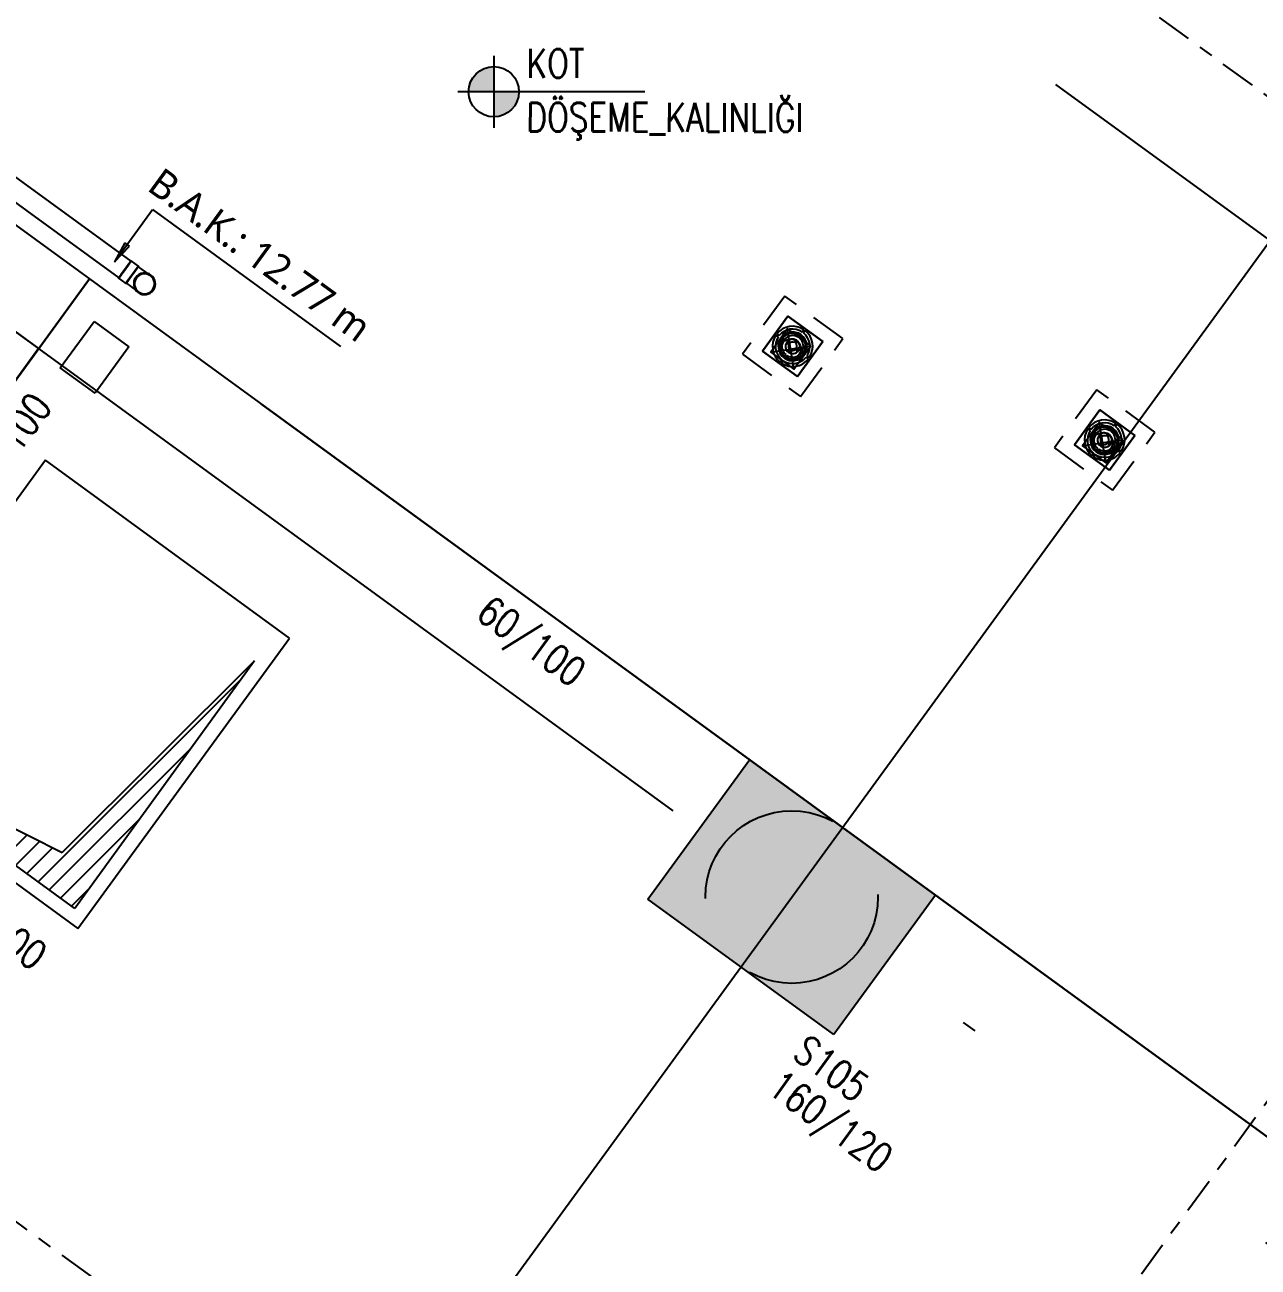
# Model space of a CAD drawing. Header units: millimetres. Extents: x 400382 to 401267, y 4543945 to 4544126.
# Drawn here: x 400736.66 to 400745.24, y 4544038.13 to 4544046.77 of the extents above; entities that cross this region are included whole.
import ezdxf
from ezdxf.enums import TextEntityAlignment as Align

# ---------------------------------------------------------------- set-up
doc = ezdxf.new("R2010")
doc.units = ezdxf.units.MM
for name, pattern in [('ACAD_ISO07W100', [3, 0, -3]), ('AKS', [3, 2.5, -0.25, 0, -0.25]), ('CENTER', [2, 1.25, -0.25, 0.25, -0.25]), ('CIZGI', [0.4, 0.25, -0.15]), ('DASHDOT2', [0.5, 0.25, -0.125, 0, -0.125]), ('HIDDEN', [0.375, 0.25, -0.125])]:
    doc.linetypes.add(name, pattern=pattern)
for name, color, linetype in [('aks prota', 2, 'AKS'), ('boşluk prota', 2, 'Continuous'), ('boşluk taraması prota', 252, 'Continuous'), ('kiriş boyutu prota', 6, 'Continuous'), ('kiriş prota', 6, 'Continuous'), ('kolon prota', 1, 'Continuous'), ('kolon tarama prota', 252, 'Continuous'), ('lkolon prota', 4, 'Continuous'), ('PRT-AL-TUNEL_EKSENI', 14, 'DASHDOT2'), ('PRT-MI-a_fit_drainage', 10, 'Continuous'), ('skesit prota', 7, 'Continuous'), ('st-s_level (kot)', 6, 'Continuous'), ('st-s_levelmark (kot işareti)', 4, 'Continuous'), ('st_s_ölçü', 4, 'Continuous'), ('temel prota', 6, 'Continuous'), ('tkolon prota', 6, 'Continuous')]:
    doc.layers.add(name, color=color, linetype=linetype)
doc.styles.add('OLCU', font='romanstw.shx')
doc.styles.add('Segoe UI Light_1', font='', dxfattribs={"height": 200})
doc.styles.add('TKIRIS', font='romanstw.shx')
doc.styles.add('tkolon', font='romanstw.shx')
doc.styles.get('Segoe UI Light_1').set_extended_font_data('Segoe UI Light')

msp = doc.modelspace()

# ---------------------------------------------------------------- hatches: boundary and pattern name
at = {"layer": 'kolon tarama prota'}
h = msp.add_hatch(color=256, dxfattribs=at)
h.dxf.hatch_style = 1
h.paths.add_polyline_path([(400803.72632, 4544009.33707), (400715.93468, 4544073.28909), (400690.79298, 4544038.77523), (400692.00541, 4544037.89203), (400705.8401, 4544027.81608), (400705.82967, 4544017.50939), (400720.00495, 4544017.49169), (400733.14296, 4544007.9252), (400805.78903, 4544007.83448)])
h.paths.add_polyline_path([(400733.45489, 4544009.92483), (400720.72959, 4544019.1908), (400707.52936, 4544019.20728), (400707.54135, 4544028.80376), (400693.46935, 4544039.05249), (400716.49142, 4544070.65657), (400799.97638, 4544009.84175)], flags=16)
h.paths.add_polyline_path([(400750.0006, 4544017.95423), (400750.00216, 4544019.20424), (400747.90215, 4544019.20686), (400747.90058, 4544017.95685), (400746.43136, 4544017.95869), (400746.4411, 4544025.75874), (400750.64986, 4544025.75349), (400750.6483, 4544024.50348), (400752.74831, 4544024.50085), (400752.74935, 4544025.75086), (400762.30539, 4544025.73893), (400762.30436, 4544024.48873), (400764.03966, 4544024.48656), (400764.03148, 4544017.93671), (400761.73966, 4544017.93957), (400761.74122, 4544019.18958), (400759.64121, 4544019.1922), (400759.63964, 4544017.94219)], flags=0)
h.paths.add_polyline_path([(400750.30098, 4544018.25386), (400750.30254, 4544019.50387), (400747.60252, 4544019.50724), (400747.60096, 4544018.25723), (400746.73174, 4544018.25832), (400746.74073, 4544025.45836), (400750.34948, 4544025.45386), (400750.34792, 4544024.20385), (400753.04794, 4544024.20048), (400753.0495, 4544025.45049), (400762.00554, 4544025.4393), (400762.00398, 4544024.1891), (400763.73928, 4544024.18693), (400763.73185, 4544018.23709), (400762.04004, 4544018.2392), (400762.0416, 4544019.48921), (400759.34158, 4544019.49258), (400759.34002, 4544018.24257)], flags=0)
h.paths.add_polyline_path([(400728.48066, 4544057.22162), (400728.23818, 4544057.39825), (400729.41578, 4544059.01483), (400729.65826, 4544058.83819)], flags=0)
msp.add_hatch(color=256, dxfattribs=at).paths.add_polyline_path([(400737.2803, 4544045.11761), (400737.38459, 4544045.22723), (400737.35266, 4544045.25048)], flags=0)
h = msp.add_hatch(color=256, dxfattribs=at)
h.dxf.hatch_style = 1
h.paths.add_polyline_path([(400741.69814, 4544041.65475), (400742.9914, 4544040.71267), (400742.28484, 4544039.74272), (400740.99158, 4544040.6848)])
at = {"layer": 'st-s_levelmark (kot işareti)'}
h = msp.add_hatch(color=256, dxfattribs=at)
h.paths.add_polyline_path([(400739.91976, 4544046.47534, 0.4142136), (400739.74454, 4544046.30056), (400739.91954, 4544046.30034)])
h.paths.add_polyline_path([(400740.09454, 4544046.30012), (400739.91954, 4544046.30034), (400739.91932, 4544046.12534, 0.4142136)])

# ---------------------------------------------------------------- linework, layer by layer
at = {"color": 2}
for points in [[(400742.1246, 4544044.53302), (400741.96295, 4544044.65078), (400741.84519, 4544044.48912), (400742.00684, 4544044.37136)], [(400744.29426, 4544043.88167), (400744.1326, 4544043.99943), (400744.01484, 4544043.83777), (400744.1765, 4544043.72001)]]:
    msp.add_lwpolyline(points, close=True, dxfattribs=at)
for points in [[(400742.00684, 4544044.37136), (400741.96295, 4544044.65078)], [(400741.84519, 4544044.48912), (400742.1246, 4544044.53302)], [(400744.1765, 4544043.72001), (400744.1326, 4544043.99943)], [(400744.01484, 4544043.83777), (400744.29426, 4544043.88167)]]:
    msp.add_lwpolyline(points, dxfattribs=at)
for centre in [(400741.9849, 4544044.51107), (400744.15455, 4544043.85972)]:
    msp.add_circle(centre, 0.07, dxfattribs=at)
at = {"layer": 'aks prota', "ltscale": 10}
for p, q in [((400789.82487, 4544005.8544), (400706.71276, 4544066.39761)), ((400722.14844, 4544013.45978), (400749.64538, 4544051.20685))]:
    msp.add_line(p, q, dxfattribs=at)
at = {"layer": 'boşluk prota', "ltscale": 0.05}
for p, q in [((400736.9183, 4544041.0098), (400738.25579, 4544042.343)), ((400738.25579, 4544042.343), (400737.00508, 4544040.61949)), ((400737.00508, 4544040.61949), (400735.47019, 4544041.73758)), ((400735.47019, 4544041.73758), (400736.9183, 4544041.0098))]:
    msp.add_line(p, q, dxfattribs=at)
at = {"layer": 'boşluk taraması prota', "linetype": 'Continuous', "ltscale": 2}
for p, q in [((400736.74944, 4544040.80571), (400738.16459, 4544042.21733)), ((400736.82739, 4544040.74892), (400737.81103, 4544041.73011)), ((400736.90534, 4544040.69214), (400737.45748, 4544041.2429)), ((400736.5156, 4544040.97605), (400736.67301, 4544041.13307)), ((400736.59354, 4544040.91927), (400736.7627, 4544041.088)), ((400736.67149, 4544040.86249), (400736.85238, 4544041.04293)), ((400736.98329, 4544040.63536), (400737.10392, 4544040.75569))]:
    msp.add_line(p, q, dxfattribs=at)
at = {"layer": 'kiriş prota'}
for p, q in [((400735.151, 4544046.42402), (400741.69814, 4544041.65475)), ((400734.79772, 4544045.93905), (400736.75378, 4544044.51416)), ((400736.75378, 4544044.51416), (400733.04435, 4544039.42194)), ((400736.80164, 4544043.73701), (400735.32963, 4544041.71626)), ((400738.49905, 4544042.50053), (400736.80164, 4544043.73701)), ((400737.02703, 4544040.47978), (400738.49905, 4544042.50053)), ((400735.32963, 4544041.71626), (400737.02703, 4544040.47978))]:
    msp.add_line(p, q, dxfattribs=at)
at = {"layer": 'kiriş prota', "color": 3, "linetype": 'ACAD_ISO07W100', "ltscale": 5}
for p, q in [((400733.44547, 4544039.12974), (400737.15491, 4544044.22196)), ((400737.15491, 4544044.22196), (400741.5133, 4544041.04707))]:
    msp.add_line(p, q, dxfattribs=at)
at = {"layer": 'kolon prota', "color": 1}
for p, q in [((400740.99158, 4544040.6848), (400741.69814, 4544041.65475)), ((400741.69814, 4544041.65475), (400742.9914, 4544040.71267)), ((400742.28484, 4544039.74272), (400740.99158, 4544040.6848)), ((400742.9914, 4544040.71267), (400742.28484, 4544039.74272))]:
    msp.add_line(p, q, dxfattribs=at)
at = {"layer": 'kolon prota', "color": 5, "linetype": 'HIDDEN', "ltscale": 5}
msp.add_circle((400741.99149, 4544040.69873), 0.6, dxfattribs=at)
at = {"layer": 'kolon tarama prota'}
for p, q in [((400737.39635, 4544045.12215), (400735.56422, 4544046.45683)), ((400735.47943, 4544046.34044), (400737.31157, 4544045.00576)), ((400737.2803, 4544045.11761), (400737.54515, 4544045.48119)), ((400737.54515, 4544045.48119), (400738.85211, 4544044.52914)), ((400737.35266, 4544045.25048), (400737.2803, 4544045.11761)), ((400737.38459, 4544045.22723), (400737.35266, 4544045.25048)), ((400737.2803, 4544045.11761), (400737.38459, 4544045.22723)), ((400737.44892, 4544045.08817), (400737.39841, 4544045.12497)), ((400737.30951, 4544045.00294), (400737.36003, 4544044.96614)), ((400737.53469, 4544045.02569), (400737.53469, 4544045.02569)), ((400737.44579, 4544044.90366), (400737.44579, 4544044.90366)), ((400741.96504, 4544044.73908), (400741.7884, 4544044.49659)), ((400741.7884, 4544044.49659), (400741.96504, 4544044.73908)), ((400742.20753, 4544044.56244), (400741.96504, 4544044.73908)), ((400741.96504, 4544044.73908), (400742.20753, 4544044.56244)), ((400741.96504, 4544044.73908), (400741.96504, 4544044.73908)), ((400742.0763, 4544044.64554), (400742.06452, 4544044.62937)), ((400742.06452, 4544044.62937), (400742.0763, 4544044.64554)), ((400742.0726, 4544044.62348), (400742.08439, 4544044.63966)), ((400742.08439, 4544044.63966), (400742.0726, 4544044.62348)), ((400742.0763, 4544044.64554), (400742.0763, 4544044.64554)), ((400742.08439, 4544044.63966), (400742.08439, 4544044.63966)), ((400741.88193, 4544044.60785), (400741.89811, 4544044.59607)), ((400741.89811, 4544044.59607), (400741.88193, 4544044.60785)), ((400741.88193, 4544044.60785), (400741.88193, 4544044.60785)), ((400741.904, 4544044.60415), (400741.88782, 4544044.61593)), ((400741.88782, 4544044.61593), (400741.904, 4544044.60415)), ((400741.88782, 4544044.61593), (400741.88782, 4544044.61593)), ((400741.89811, 4544044.59607), (400741.89811, 4544044.59607)), ((400741.904, 4544044.60415), (400741.904, 4544044.60415)), ((400741.91834, 4544044.58133), (400741.93453, 4544044.56953)), ((400741.93453, 4544044.56953), (400741.91834, 4544044.58133)), ((400741.91834, 4544044.58133), (400741.91834, 4544044.58133)), ((400741.94042, 4544044.57762), (400741.92423, 4544044.58941)), ((400741.92423, 4544044.58941), (400741.94042, 4544044.57762)), ((400741.92423, 4544044.58941), (400741.92423, 4544044.58941)), ((400741.93453, 4544044.56953), (400741.93453, 4544044.56953)), ((400741.94042, 4544044.57762), (400741.94042, 4544044.57762)), ((400741.95481, 4544044.55476), (400741.97111, 4544044.54289)), ((400741.97111, 4544044.54289), (400741.95481, 4544044.55476)), ((400741.95481, 4544044.55476), (400741.95481, 4544044.55476)), ((400741.977, 4544044.55097), (400741.9607, 4544044.56285)), ((400741.9607, 4544044.56285), (400741.977, 4544044.55097)), ((400741.9607, 4544044.56285), (400741.9607, 4544044.56285)), ((400742.02322, 4544044.57267), (400742.01134, 4544044.55637)), ((400742.01134, 4544044.55637), (400742.02322, 4544044.57267)), ((400742.01134, 4544044.55637), (400742.01134, 4544044.55637)), ((400742.01942, 4544044.55048), (400742.0313, 4544044.56678)), ((400742.0313, 4544044.56678), (400742.01942, 4544044.55048)), ((400742.02322, 4544044.57267), (400742.02322, 4544044.57267)), ((400742.03089, 4544044.31995), (400742.20753, 4544044.56244)), ((400742.20753, 4544044.56244), (400742.03089, 4544044.31995)), ((400742.0313, 4544044.56678), (400742.0313, 4544044.56678)), ((400742.04978, 4544044.60914), (400742.03798, 4544044.59294)), ((400742.03798, 4544044.59294), (400742.04978, 4544044.60914)), ((400742.03798, 4544044.59294), (400742.03798, 4544044.59294)), ((400742.04607, 4544044.58705), (400742.05786, 4544044.60325)), ((400742.05786, 4544044.60325), (400742.04607, 4544044.58705)), ((400742.04607, 4544044.58705), (400742.04607, 4544044.58705)), ((400742.04978, 4544044.60914), (400742.04978, 4544044.60914)), ((400742.05786, 4544044.60325), (400742.05786, 4544044.60325)), ((400742.06452, 4544044.62937), (400742.06452, 4544044.62937)), ((400742.0726, 4544044.62348), (400742.0726, 4544044.62348)), ((400742.20753, 4544044.56244), (400742.20753, 4544044.56244)), ((400741.7884, 4544044.49659), (400742.03089, 4544044.31995)), ((400742.03089, 4544044.31995), (400741.7884, 4544044.49659)), ((400741.7884, 4544044.49659), (400741.7884, 4544044.49659)), ((400741.94986, 4544044.47197), (400741.93806, 4544044.45578)), ((400741.93806, 4544044.45578), (400741.94986, 4544044.47197)), ((400741.94615, 4544044.44989), (400741.95794, 4544044.46608)), ((400741.95794, 4544044.46608), (400741.94615, 4544044.44989)), ((400741.94986, 4544044.47197), (400741.94986, 4544044.47197)), ((400741.95794, 4544044.46608), (400741.95794, 4544044.46608)), ((400741.97651, 4544044.50855), (400741.96463, 4544044.49224)), ((400741.96463, 4544044.49224), (400741.97651, 4544044.50855)), ((400741.96463, 4544044.49224), (400741.96463, 4544044.49224)), ((400741.97111, 4544044.54289), (400741.97111, 4544044.54289)), ((400741.97271, 4544044.48636), (400741.98459, 4544044.50266)), ((400741.98459, 4544044.50266), (400741.97271, 4544044.48636)), ((400741.97271, 4544044.48636), (400741.97271, 4544044.48636)), ((400741.97651, 4544044.50855), (400741.97651, 4544044.50855)), ((400741.977, 4544044.55097), (400741.977, 4544044.55097)), ((400741.98459, 4544044.50266), (400741.98459, 4544044.50266)), ((400742.01893, 4544044.50805), (400742.03523, 4544044.49618)), ((400742.03523, 4544044.49618), (400742.01893, 4544044.50805)), ((400742.01893, 4544044.50805), (400742.01893, 4544044.50805)), ((400742.01942, 4544044.55048), (400742.01942, 4544044.55048)), ((400742.04112, 4544044.50426), (400742.02482, 4544044.51614)), ((400742.02482, 4544044.51614), (400742.04112, 4544044.50426)), ((400742.02482, 4544044.51614), (400742.02482, 4544044.51614)), ((400742.03523, 4544044.49618), (400742.03523, 4544044.49618)), ((400742.04112, 4544044.50426), (400742.04112, 4544044.50426)), ((400742.05551, 4544044.48141), (400742.0717, 4544044.46961)), ((400742.0717, 4544044.46961), (400742.05551, 4544044.48141)), ((400742.05551, 4544044.48141), (400742.05551, 4544044.48141)), ((400742.07759, 4544044.4777), (400742.0614, 4544044.48949)), ((400742.0614, 4544044.48949), (400742.07759, 4544044.4777)), ((400742.0614, 4544044.48949), (400742.0614, 4544044.48949)), ((400742.0717, 4544044.46961), (400742.0717, 4544044.46961)), ((400742.07759, 4544044.4777), (400742.07759, 4544044.4777)), ((400741.92333, 4544044.43555), (400741.91154, 4544044.41937)), ((400741.91154, 4544044.41937), (400741.92333, 4544044.43555)), ((400741.91154, 4544044.41937), (400741.91154, 4544044.41937)), ((400741.91963, 4544044.41348), (400741.93141, 4544044.42966)), ((400741.93141, 4544044.42966), (400741.91963, 4544044.41348)), ((400741.91963, 4544044.41348), (400741.91963, 4544044.41348)), ((400741.92333, 4544044.43555), (400741.92333, 4544044.43555)), ((400741.93141, 4544044.42966), (400741.93141, 4544044.42966)), ((400741.93806, 4544044.45578), (400741.93806, 4544044.45578)), ((400741.94615, 4544044.44989), (400741.94615, 4544044.44989)), ((400742.09193, 4544044.45488), (400742.10811, 4544044.44309)), ((400742.10811, 4544044.44309), (400742.09193, 4544044.45488)), ((400742.09193, 4544044.45488), (400742.09193, 4544044.45488)), ((400742.114, 4544044.45117), (400742.09782, 4544044.46296)), ((400742.09782, 4544044.46296), (400742.114, 4544044.45117)), ((400742.09782, 4544044.46296), (400742.09782, 4544044.46296)), ((400742.10811, 4544044.44309), (400742.10811, 4544044.44309)), ((400742.114, 4544044.45117), (400742.114, 4544044.45117)), ((400742.03089, 4544044.31995), (400742.03089, 4544044.31995)), ((400744.1347, 4544044.0873), (400743.95806, 4544043.84481)), ((400743.95806, 4544043.84481), (400744.1347, 4544044.0873)), ((400744.37719, 4544043.91066), (400744.1347, 4544044.0873)), ((400744.1347, 4544044.0873), (400744.37719, 4544043.91066)), ((400744.1347, 4544044.0873), (400744.1347, 4544044.0873)), ((400744.05159, 4544043.95607), (400744.06777, 4544043.94429)), ((400744.06777, 4544043.94429), (400744.05159, 4544043.95607)), ((400744.05159, 4544043.95607), (400744.05159, 4544043.95607)), ((400744.07366, 4544043.95237), (400744.05748, 4544043.96415)), ((400744.05748, 4544043.96415), (400744.07366, 4544043.95237)), ((400744.05748, 4544043.96415), (400744.05748, 4544043.96415)), ((400744.07366, 4544043.95237), (400744.07366, 4544043.95237)), ((400744.21944, 4544043.95736), (400744.20765, 4544043.94116)), ((400744.20765, 4544043.94116), (400744.21944, 4544043.95736)), ((400744.21573, 4544043.93528), (400744.22753, 4544043.95147)), ((400744.22753, 4544043.95147), (400744.21573, 4544043.93528)), ((400744.21944, 4544043.95736), (400744.21944, 4544043.95736)), ((400744.22753, 4544043.95147), (400744.22753, 4544043.95147)), ((400744.24596, 4544043.99377), (400744.23418, 4544043.97759)), ((400744.23418, 4544043.97759), (400744.24596, 4544043.99377)), ((400744.23418, 4544043.97759), (400744.23418, 4544043.97759)), ((400744.24226, 4544043.9717), (400744.25405, 4544043.98788)), ((400744.25405, 4544043.98788), (400744.24226, 4544043.9717)), ((400744.24226, 4544043.9717), (400744.24226, 4544043.9717)), ((400744.24596, 4544043.99377), (400744.24596, 4544043.99377)), ((400744.25405, 4544043.98788), (400744.25405, 4544043.98788)), ((400744.06777, 4544043.94429), (400744.06777, 4544043.94429)), ((400744.088, 4544043.92955), (400744.1042, 4544043.91775)), ((400744.1042, 4544043.91775), (400744.088, 4544043.92955)), ((400744.088, 4544043.92955), (400744.088, 4544043.92955)), ((400744.11008, 4544043.92584), (400744.09389, 4544043.93763)), ((400744.09389, 4544043.93763), (400744.11008, 4544043.92584)), ((400744.09389, 4544043.93763), (400744.09389, 4544043.93763)), ((400744.1042, 4544043.91775), (400744.1042, 4544043.91775)), ((400744.11008, 4544043.92584), (400744.11008, 4544043.92584)), ((400744.12447, 4544043.90298), (400744.14077, 4544043.89111)), ((400744.14077, 4544043.89111), (400744.12447, 4544043.90298)), ((400744.12447, 4544043.90298), (400744.12447, 4544043.90298)), ((400744.14666, 4544043.89919), (400744.13036, 4544043.91107)), ((400744.13036, 4544043.91107), (400744.14666, 4544043.89919)), ((400744.13036, 4544043.91107), (400744.13036, 4544043.91107)), ((400744.14077, 4544043.89111), (400744.14077, 4544043.89111)), ((400744.14666, 4544043.89919), (400744.14666, 4544043.89919)), ((400744.19288, 4544043.92089), (400744.181, 4544043.90459)), ((400744.181, 4544043.90459), (400744.19288, 4544043.92089)), ((400744.181, 4544043.90459), (400744.181, 4544043.90459)), ((400744.18909, 4544043.8987), (400744.20096, 4544043.915)), ((400744.20096, 4544043.915), (400744.18909, 4544043.8987)), ((400744.18909, 4544043.8987), (400744.18909, 4544043.8987)), ((400744.19288, 4544043.92089), (400744.19288, 4544043.92089)), ((400744.21078, 4544043.85248), (400744.19448, 4544043.86436)), ((400744.19448, 4544043.86436), (400744.21078, 4544043.85248)), ((400744.19448, 4544043.86436), (400744.19448, 4544043.86436)), ((400744.20055, 4544043.66817), (400744.37719, 4544043.91066)), ((400744.37719, 4544043.91066), (400744.20055, 4544043.66817)), ((400744.20096, 4544043.915), (400744.20096, 4544043.915)), ((400744.20765, 4544043.94116), (400744.20765, 4544043.94116)), ((400744.21573, 4544043.93528), (400744.21573, 4544043.93528)), ((400744.37719, 4544043.91066), (400744.37719, 4544043.91066)), ((400743.95806, 4544043.84481), (400744.20055, 4544043.66817)), ((400744.20055, 4544043.66817), (400743.95806, 4544043.84481)), ((400743.95806, 4544043.84481), (400743.95806, 4544043.84481)), ((400744.09299, 4544043.78377), (400744.08121, 4544043.76759)), ((400744.08121, 4544043.76759), (400744.09299, 4544043.78377)), ((400744.08929, 4544043.7617), (400744.10107, 4544043.77788)), ((400744.10107, 4544043.77788), (400744.08929, 4544043.7617)), ((400744.09299, 4544043.78377), (400744.09299, 4544043.78377)), ((400744.10107, 4544043.77788), (400744.10107, 4544043.77788)), ((400744.11952, 4544043.82019), (400744.10773, 4544043.804)), ((400744.10773, 4544043.804), (400744.11952, 4544043.82019)), ((400744.10773, 4544043.804), (400744.10773, 4544043.804)), ((400744.11581, 4544043.79811), (400744.12761, 4544043.8143)), ((400744.12761, 4544043.8143), (400744.11581, 4544043.79811)), ((400744.11581, 4544043.79811), (400744.11581, 4544043.79811)), ((400744.11952, 4544043.82019), (400744.11952, 4544043.82019)), ((400744.12761, 4544043.8143), (400744.12761, 4544043.8143)), ((400744.14617, 4544043.85677), (400744.13429, 4544043.84047)), ((400744.13429, 4544043.84047), (400744.14617, 4544043.85677)), ((400744.13429, 4544043.84047), (400744.13429, 4544043.84047)), ((400744.14238, 4544043.83458), (400744.15425, 4544043.85088)), ((400744.15425, 4544043.85088), (400744.14238, 4544043.83458)), ((400744.14238, 4544043.83458), (400744.14238, 4544043.83458)), ((400744.14617, 4544043.85677), (400744.14617, 4544043.85677)), ((400744.15425, 4544043.85088), (400744.15425, 4544043.85088)), ((400744.18859, 4544043.85627), (400744.20489, 4544043.8444)), ((400744.20489, 4544043.8444), (400744.18859, 4544043.85627)), ((400744.18859, 4544043.85627), (400744.18859, 4544043.85627)), ((400744.20489, 4544043.8444), (400744.20489, 4544043.8444)), ((400744.21078, 4544043.85248), (400744.21078, 4544043.85248)), ((400744.22517, 4544043.82963), (400744.24136, 4544043.81783)), ((400744.24136, 4544043.81783), (400744.22517, 4544043.82963)), ((400744.22517, 4544043.82963), (400744.22517, 4544043.82963)), ((400744.24725, 4544043.82592), (400744.23106, 4544043.83771)), ((400744.23106, 4544043.83771), (400744.24725, 4544043.82592)), ((400744.23106, 4544043.83771), (400744.23106, 4544043.83771)), ((400744.24136, 4544043.81783), (400744.24136, 4544043.81783)), ((400744.24725, 4544043.82592), (400744.24725, 4544043.82592)), ((400744.26159, 4544043.8031), (400744.27777, 4544043.79131)), ((400744.27777, 4544043.79131), (400744.26159, 4544043.8031)), ((400744.26159, 4544043.8031), (400744.26159, 4544043.8031)), ((400744.28366, 4544043.7994), (400744.26748, 4544043.81118)), ((400744.26748, 4544043.81118), (400744.28366, 4544043.7994)), ((400744.26748, 4544043.81118), (400744.26748, 4544043.81118)), ((400744.27777, 4544043.79131), (400744.27777, 4544043.79131)), ((400744.28366, 4544043.7994), (400744.28366, 4544043.7994)), ((400744.08121, 4544043.76759), (400744.08121, 4544043.76759)), ((400744.08929, 4544043.7617), (400744.08929, 4544043.7617)), ((400744.20055, 4544043.66817), (400744.20055, 4544043.66817))]:
    msp.add_line(p, q, dxfattribs=at)
at = {"layer": 'kolon tarama prota', "flags": 128}
for points in [[(400737.44544, 4544045.08338), (400737.47084, 4544045.06487), (400737.49393, 4544045.04805), (400737.51266, 4544045.03441), (400737.52539, 4544045.02514), (400737.53099, 4544045.02106), (400737.5312, 4544045.0209)], [(400737.44928, 4544044.90845), (400737.44546, 4544044.91123), (400737.43433, 4544044.91934), (400737.41688, 4544044.93205), (400737.39465, 4544044.94825), (400737.36959, 4544044.9665), (400737.36351, 4544044.97093)]]:
    msp.add_lwpolyline(points, dxfattribs=at)
at = {"layer": 'kolon tarama prota'}
for centre, radius, start, end in [((400737.49024, 4544044.96468), 0.07549, 143.927308, 323.927308), ((400737.49024, 4544044.96468), 0.07549, 143.927308, 323.927308), ((400737.49024, 4544044.96468), 0.072, 143.928434, 323.928434), ((400737.49024, 4544044.96468), 0.06956, 143.927308, 323.927308), ((400737.49024, 4544044.96468), 0.07549, 323.927308, 143.927308), ((400737.49024, 4544044.96468), 0.07549, 323.927308, 143.927308), ((400737.49024, 4544044.96468), 0.072, 323.928434, 143.928434), ((400737.49024, 4544044.96468), 0.06956, 323.927308, 143.927308), ((400741.99796, 4544044.52951), 0.14, 55.975172, 141.881715), ((400741.99796, 4544044.52951), 0.14, 55.975172, 141.881715), ((400741.99796, 4544044.52951), 0.12, 56.316469, 141.540425), ((400741.99796, 4544044.52951), 0.12, 56.316469, 141.540425), ((400741.99796, 4544044.52951), 0.14, 325.975169, 51.881729), ((400741.99796, 4544044.52951), 0.14, 325.975169, 51.881729), ((400741.99796, 4544044.52951), 0.14, 145.975169, 231.881729), ((400741.99796, 4544044.52951), 0.14, 145.975169, 231.881729), ((400741.99796, 4544044.52951), 0.12, 146.316483, 231.540435), ((400741.99796, 4544044.52951), 0.12, 146.316483, 231.540435), ((400741.99796, 4544044.52951), 0.1, 53.928446, 233.928446), ((400741.99796, 4544044.52951), 0.1, 53.928446, 233.928446), ((400741.99796, 4544044.52951), 0.095, 146.945402, 230.911471), ((400741.99796, 4544044.52951), 0.095, 146.945402, 230.911471), ((400741.99796, 4544044.52951), 0.09, 53.928446, 233.928446), ((400741.99796, 4544044.52951), 0.09, 53.928446, 233.928446), ((400741.99796, 4544044.52951), 0.075, 147.750986, 230.105881), ((400741.99796, 4544044.52951), 0.075, 147.750986, 230.105881), ((400741.99796, 4544044.52951), 0.095, 56.945413, 140.911487), ((400741.99796, 4544044.52951), 0.095, 56.945413, 140.911487), ((400741.99796, 4544044.52951), 0.1, 233.928446, 53.928446), ((400741.99796, 4544044.52951), 0.1, 233.928446, 53.928446), ((400741.99796, 4544044.52951), 0.075, 57.750995, 140.105882), ((400741.99796, 4544044.52951), 0.075, 57.750995, 140.105882), ((400741.99796, 4544044.52951), 0.09, 233.928446, 53.928446), ((400741.99796, 4544044.52951), 0.09, 233.928446, 53.928446), ((400741.99796, 4544044.52951), 0.05, 53.928446, 233.928446), ((400741.99796, 4544044.52951), 0.05, 53.928446, 233.928446), ((400741.99796, 4544044.52951), 0.05, 149.667634, 228.189282), ((400741.99796, 4544044.52951), 0.05, 149.667634, 228.189282), ((400741.99796, 4544044.52951), 0.05, 59.667629, 138.189275), ((400741.99796, 4544044.52951), 0.05, 59.667629, 138.189275), ((400741.99796, 4544044.52951), 0.05, 233.928446, 53.928446), ((400741.99796, 4544044.52951), 0.05, 233.928446, 53.928446), ((400741.99796, 4544044.52951), 0.03, 63.522519, 134.334375), ((400741.99796, 4544044.52951), 0.03, 63.522519, 134.334375), ((400741.99796, 4544044.52951), 0.05, 329.667634, 48.189282), ((400741.99796, 4544044.52951), 0.05, 329.667634, 48.189282), ((400741.99796, 4544044.52951), 0.075, 327.750986, 50.105881), ((400741.99796, 4544044.52951), 0.075, 327.750986, 50.105881), ((400741.99796, 4544044.52951), 0.095, 326.945402, 50.911471), ((400741.99796, 4544044.52951), 0.095, 326.945402, 50.911471), ((400741.99796, 4544044.52951), 0.12, 326.316483, 51.540435), ((400741.99796, 4544044.52951), 0.12, 326.316483, 51.540435), ((400741.99796, 4544044.52951), 0.095, 236.945413, 320.911487), ((400741.99796, 4544044.52951), 0.095, 236.945413, 320.911487), ((400741.99796, 4544044.52951), 0.075, 237.750995, 320.105882), ((400741.99796, 4544044.52951), 0.075, 237.750995, 320.105882), ((400741.99796, 4544044.52951), 0.03, 153.522525, 224.334368), ((400741.99796, 4544044.52951), 0.03, 153.522525, 224.334368), ((400741.99796, 4544044.52951), 0.05, 239.667629, 318.189275), ((400741.99796, 4544044.52951), 0.05, 239.667629, 318.189275), ((400741.99796, 4544044.52951), 0.03, 243.522519, 314.334375), ((400741.99796, 4544044.52951), 0.03, 243.522519, 314.334375), ((400741.99796, 4544044.52951), 0.03, 333.522525, 44.334368), ((400741.99796, 4544044.52951), 0.03, 333.522525, 44.334368), ((400741.99796, 4544044.52951), 0.14, 235.975172, 321.881715), ((400741.99796, 4544044.52951), 0.14, 235.975172, 321.881715), ((400741.99796, 4544044.52951), 0.12, 236.316469, 321.540425), ((400741.99796, 4544044.52951), 0.12, 236.316469, 321.540425), ((400744.16763, 4544043.87773), 0.14, 145.975169, 231.881729), ((400744.16763, 4544043.87773), 0.14, 145.975169, 231.881729), ((400744.16763, 4544043.87773), 0.14, 55.975172, 141.881715), ((400744.16763, 4544043.87773), 0.14, 55.975172, 141.881715), ((400744.16763, 4544043.87773), 0.1, 53.928446, 233.928446), ((400744.16763, 4544043.87773), 0.1, 53.928446, 233.928446), ((400744.16763, 4544043.87773), 0.12, 56.316469, 141.540425), ((400744.16763, 4544043.87773), 0.12, 56.316469, 141.540425), ((400744.16763, 4544043.87773), 0.09, 53.928446, 233.928446), ((400744.16763, 4544043.87773), 0.09, 53.928446, 233.928446), ((400744.16763, 4544043.87773), 0.095, 56.945413, 140.911487), ((400744.16763, 4544043.87773), 0.095, 56.945413, 140.911487), ((400744.16763, 4544043.87773), 0.1, 233.928446, 53.928446), ((400744.16763, 4544043.87773), 0.1, 233.928446, 53.928446), ((400744.16763, 4544043.87773), 0.075, 57.750995, 140.105882), ((400744.16763, 4544043.87773), 0.075, 57.750995, 140.105882), ((400744.16763, 4544043.87773), 0.09, 233.928446, 53.928446), ((400744.16763, 4544043.87773), 0.09, 233.928446, 53.928446), ((400744.16763, 4544043.87773), 0.095, 326.945402, 50.911471), ((400744.16763, 4544043.87773), 0.095, 326.945402, 50.911471), ((400744.16763, 4544043.87773), 0.12, 326.316483, 51.540435), ((400744.16763, 4544043.87773), 0.12, 326.316483, 51.540435), ((400744.16763, 4544043.87773), 0.14, 325.975169, 51.881729), ((400744.16763, 4544043.87773), 0.14, 325.975169, 51.881729), ((400744.16763, 4544043.87773), 0.12, 146.316483, 231.540435), ((400744.16763, 4544043.87773), 0.12, 146.316483, 231.540435), ((400744.16763, 4544043.87773), 0.095, 146.945402, 230.911471), ((400744.16763, 4544043.87773), 0.095, 146.945402, 230.911471), ((400744.16763, 4544043.87773), 0.075, 147.750986, 230.105881), ((400744.16763, 4544043.87773), 0.075, 147.750986, 230.105881), ((400744.16763, 4544043.87773), 0.05, 53.928446, 233.928446), ((400744.16763, 4544043.87773), 0.05, 53.928446, 233.928446), ((400744.16763, 4544043.87773), 0.05, 149.667634, 228.189282), ((400744.16763, 4544043.87773), 0.05, 149.667634, 228.189282), ((400744.16763, 4544043.87773), 0.05, 59.667629, 138.189275), ((400744.16763, 4544043.87773), 0.05, 59.667629, 138.189275), ((400744.16763, 4544043.87773), 0.03, 153.522525, 224.334368), ((400744.16763, 4544043.87773), 0.03, 153.522525, 224.334368), ((400744.16763, 4544043.87773), 0.05, 233.928446, 53.928446), ((400744.16763, 4544043.87773), 0.05, 233.928446, 53.928446), ((400744.16763, 4544043.87773), 0.03, 63.522519, 134.334375), ((400744.16763, 4544043.87773), 0.03, 63.522519, 134.334375), ((400744.16763, 4544043.87773), 0.03, 333.522525, 44.334368), ((400744.16763, 4544043.87773), 0.03, 333.522525, 44.334368), ((400744.16763, 4544043.87773), 0.05, 329.667634, 48.189282), ((400744.16763, 4544043.87773), 0.05, 329.667634, 48.189282), ((400744.16763, 4544043.87773), 0.075, 327.750986, 50.105881), ((400744.16763, 4544043.87773), 0.075, 327.750986, 50.105881), ((400744.16763, 4544043.87773), 0.14, 235.975172, 321.881715), ((400744.16763, 4544043.87773), 0.14, 235.975172, 321.881715), ((400744.16763, 4544043.87773), 0.12, 236.316469, 321.540425), ((400744.16763, 4544043.87773), 0.12, 236.316469, 321.540425), ((400744.16763, 4544043.87773), 0.095, 236.945413, 320.911487), ((400744.16763, 4544043.87773), 0.095, 236.945413, 320.911487), ((400744.16763, 4544043.87773), 0.075, 237.750995, 320.105882), ((400744.16763, 4544043.87773), 0.075, 237.750995, 320.105882), ((400744.16763, 4544043.87773), 0.05, 239.667629, 318.189275), ((400744.16763, 4544043.87773), 0.05, 239.667629, 318.189275), ((400744.16763, 4544043.87773), 0.03, 243.522519, 314.334375), ((400744.16763, 4544043.87773), 0.03, 243.522519, 314.334375)]:
    msp.add_arc(centre, radius, start, end, dxfattribs=at)
for centre, major_axis, start_param, end_param in [((400737.35396, 4544045.06395), (0.04445, 0.06101), 4.712389, 7.8539816), ((400737.35396, 4544045.06395), (0.04239, 0.0582), 0, 1.5707963), ((400737.35396, 4544045.06395), (0.04239, 0.0582), 4.712389, 6.2831853), ((400737.40447, 4544045.02715), (0.04445, 0.06101), 4.712389, 7.8539816), ((400737.40447, 4544045.02715), (0.04096, 0.05623), 4.712389, 7.8539816), ((400737.35396, 4544045.06395), (0.04445, 0.06101), 1.5707963, 4.712389), ((400737.35396, 4544045.06395), (0.04239, 0.0582), 1.5707963, 3.1415927), ((400737.35396, 4544045.06395), (0.04239, 0.0582), 3.1415927, 4.712389), ((400737.40447, 4544045.02715), (0.04445, 0.06101), 1.5707963, 4.712389), ((400737.40447, 4544045.02715), (0.04096, 0.05623), 1.5707963, 4.712389)]:
    msp.add_ellipse(centre, major_axis=major_axis, ratio=0.0099995, start_param=start_param, end_param=end_param, dxfattribs=at)
at = {"layer": 'PRT-AL-TUNEL_EKSENI', "ltscale": 10}
msp.add_line((400799.43729, 4544005.84239), (400710.03948, 4544070.96443), dxfattribs=at)
at = {"layer": 'PRT-MI-a_fit_drainage', "color": 2, "linetype": 'CIZGI'}
for p, q in [((400741.94325, 4544044.8785), (400741.64885, 4544044.47435)), ((400742.34739, 4544044.5841), (400741.94325, 4544044.8785)), ((400742.05299, 4544044.17995), (400742.34739, 4544044.5841)), ((400741.64885, 4544044.47435), (400742.05299, 4544044.17995)), ((400744.1129, 4544044.22715), (400743.81851, 4544043.823)), ((400744.51705, 4544043.93275), (400744.1129, 4544044.22715)), ((400744.22265, 4544043.5286), (400744.51705, 4544043.93275)), ((400743.81851, 4544043.823), (400744.22265, 4544043.5286))]:
    msp.add_line(p, q, dxfattribs=at)
at = {"layer": 'skesit prota', "linetype": 'CENTER', "ltscale": 0.2}
for p, q in [((400708.9818, 4544072.72414), (400804.92401, 4544002.83481)), ((400702.23926, 4544063.46816), (400738.97047, 4544036.71122)), ((400755.90468, 4544053.83686), (400717.41796, 4544001.00333))]:
    msp.add_line(p, q, dxfattribs=at)
at = {"layer": 'st-s_levelmark (kot işareti)'}
for p, q in [((400739.91985, 4544046.55034), (400739.91923, 4544046.05034)), ((400740.96955, 4544046.29903), (400739.66954, 4544046.30065))]:
    msp.add_line(p, q, dxfattribs=at)
msp.add_circle((400739.91954, 4544046.30034), 0.175, dxfattribs=at)
at = {"layer": 'st_s_ölçü', "color": 3, "linetype": 'CIZGI', "lineweight": 30, "ltscale": 50}
for p, q in [((400737.10706, 4544044.99913), (400733.04434, 4544039.42194)), ((400748.40693, 4544036.76771), (400737.10706, 4544044.99913))]:
    msp.add_line(p, q, dxfattribs=at)
at = {"layer": 'temel prota', "color": 5}
for p, q in [((400736.90366, 4544044.38023), (400737.13918, 4544044.70354)), ((400737.13918, 4544044.70354), (400737.38167, 4544044.5269)), ((400737.38167, 4544044.5269), (400737.14615, 4544044.20359)), ((400737.14615, 4544044.20359), (400736.90366, 4544044.38023))]:
    msp.add_line(p, q, dxfattribs=at)

# ---------------------------------------------------------------- texts
at = {"layer": 'kiriş boyutu prota', "ltscale": 0.05, "style": 'TKIRIS', "width": 0.8}
for s, rotation, p in [('50/100', 53.928447, (400736.77529, 4544044.16752)), ('60/100', 323.928447, (400740.52016, 4544042.23288)), ('70/100', 323.928447, (400736.77209, 4544040.26181))]:
    msp.add_text(s, height=0.200002, rotation=rotation, dxfattribs=at).set_placement(p, align=Align.MIDDLE_RIGHT)
at = {"layer": 'kolon tarama prota', "style": 'Segoe UI Light_1'}
msp.add_text('B.A.K.: 12.77 m', height=0.2000015, rotation=323.928434, dxfattribs=at).set_placement((400737.49905, 4544045.6211))
at = {"layer": 'lkolon prota', "style": 'tkolon', "width": 0.8}
msp.add_text('160/120', height=0.200002, rotation=323.928447, dxfattribs=at).set_placement((400741.81006, 4544039.34497))
at = {"layer": 'st-s_level (kot)', "color": 6, "style": 'OLCU', "width": 0.8}
for tag, p in [('KOT', (400740.14636, 4544046.39786)), ('DÖŞEME_KALINLIĞI', (400740.1459, 4544046.02375))]:
    msp.add_attdef(tag, p, '', height=0.2, rotation=359.928449, dxfattribs=at)
at = {"layer": 'tkolon prota', "style": 'tkolon', "width": 0.8}
msp.add_text('S105', height=0.200002, rotation=323.928447, dxfattribs=at).set_placement((400741.9867, 4544039.58746))

doc.saveas('drawing.dxf')
